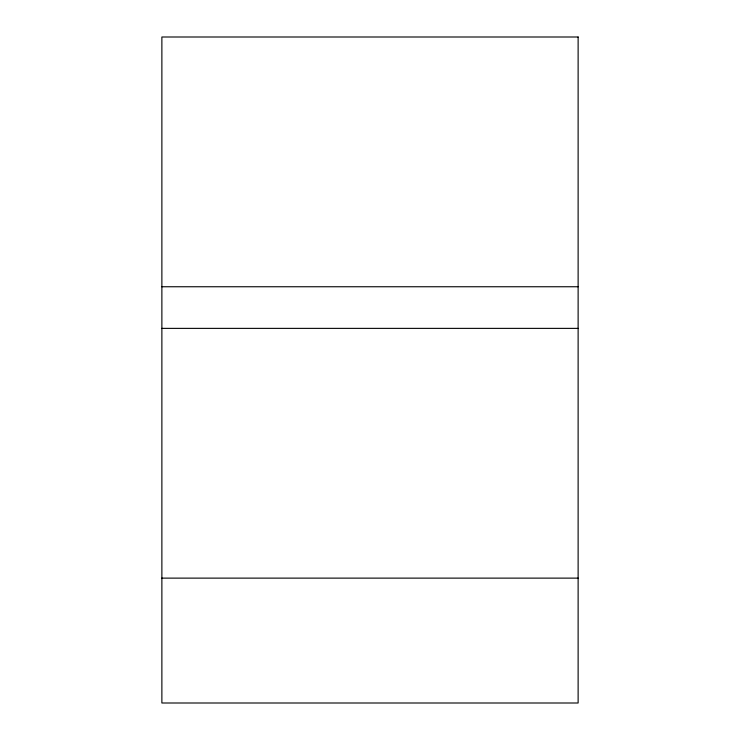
<?xml version="1.0" encoding="UTF-8"?>
<svg xmlns="http://www.w3.org/2000/svg" width="740" height="740" viewBox="0 0 740 740"><rect width="100%" height="100%" fill="white"/><g stroke="black" fill="none" stroke-linecap="round" stroke-linejoin="round"><path stroke-width="1.11" d="M161.875 286.75L578.125 286.75M161.875 328.375L578.125 328.375M161.875 578.125L578.125 578.125M578.125 37L161.875 37L161.875 703L578.125 703L578.125 37"/></g></svg>
